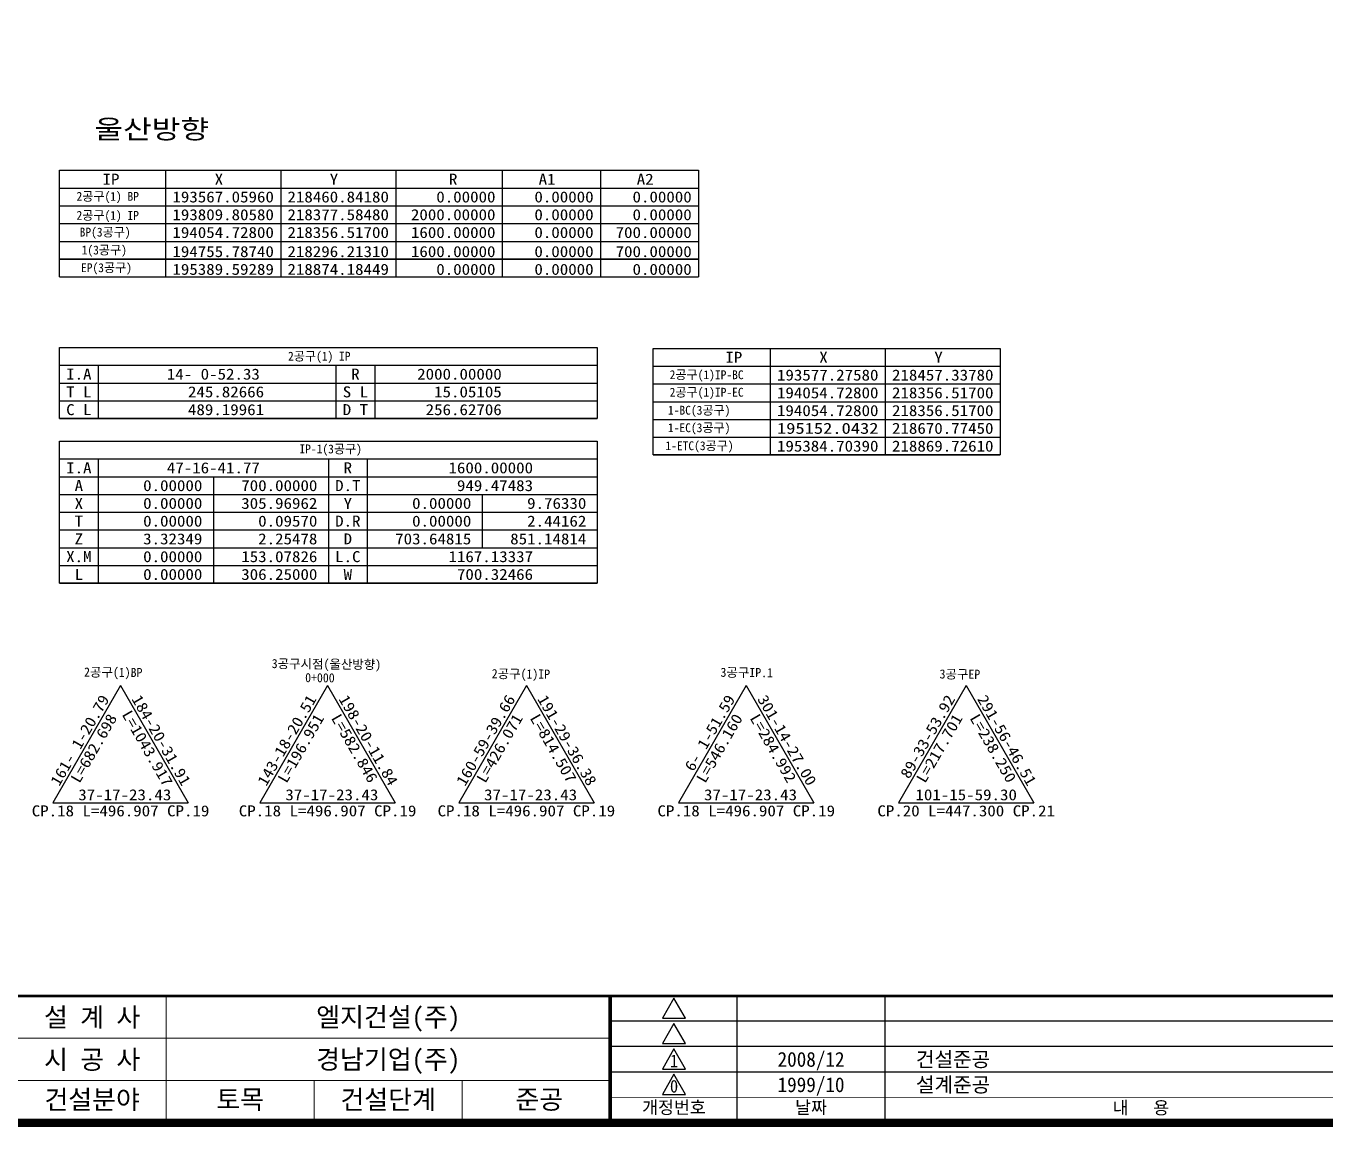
# Model space of a CAD drawing. Header units: feet. Extents: x 224529 to 228734, y 195072 to 198042.
# Drawn here: x 225314 to 226851, y 195167 to 196469 of the extents above; entities that cross this region are included whole.
import ezdxf
from ezdxf.enums import TextEntityAlignment as Align

# ---------------------------------------------------------------- set-up
doc = ezdxf.new("R2010")
doc.units = ezdxf.units.FT
doc.header["$LTSCALE"] = 10
doc.header["$MEASUREMENT"] = 0
for name, color, linetype in [('CA-TABL-LIN1', 4, 'CONTINUOUS'), ('CA-TABL-LIN2', 1, 'CONTINUOUS'), ('CA-TABL-TEX2', 3, 'CONTINUOUS'), ('CX-BORD', 3, 'CONTINUOUS'), ('CX-BORD-LIN1', 4, 'CONTINUOUS'), ('CX-BORD-LIN2', 3, 'CONTINUOUS'), ('CX-BORD-TEX2', 7, 'CONTINUOUS'), ('CX-BORD-TEX3', 6, 'CONTINUOUS'), ('CZ-TEX1', 6, 'CONTINUOUS')]:
    doc.layers.add(name, color=color, linetype=linetype)
doc.styles.add('GHG1', font='DotumChe.ttf')
doc.styles.add('GHS', font='DotumChe.ttf')
doc.styles.add('RP2', font='DotumChe.ttf')
doc.styles.add('TB_TEXT', font='DotumChe.ttf')
doc.styles.add('TB_WBTXT', font='H2GTRE.TTF')
doc.styles.add('TB_WMTXT', font='DotumChe.ttf')

# ---------------------------------------------------------------- blocks, each defined once
blk = doc.blocks.new('CXBLKA1-KHCA')
at = {"layer": 'CX-BORD-LIN1', "const_width": 2}
blk.add_lwpolyline([(796, 0), (0, 0), (0, 554), (796, 554)], close=True, dxfattribs=at)
at = {"layer": 'CX-BORD-LIN1'}
for points, const_width in [([(796, 30), (0, 30)], 0.6), ([(165, 0), (165, 30)], 0.3), ([(270, 0), (270, 30)], 0.8), ([(270, 0), (270, 30)], 0.6), ([(300, 0), (300, 30)], 0.3), ([(335, 0), (335, 30)], 0.3), ([(566, 6), (270, 6)], 0.2)]:
    blk.add_lwpolyline(points, dxfattribs=dict(at, const_width=const_width))
for points in [[(285.08, 29.47), (282.34, 24.71), (287.83, 24.71)], [(285.08, 23.47), (282.34, 18.71), (287.83, 18.71)], [(285.08, 17.47), (282.34, 12.71), (287.83, 12.71)], [(285.08, 11.47), (282.34, 6.71), (287.83, 6.71)]]:
    blk.add_lwpolyline(points, close=True, dxfattribs=at)
at = {"layer": 'CX-BORD-LIN2'}
for points in [[(566, 24), (270, 24)], [(566, 18), (270, 18)], [(566, 12), (270, 12)]]:
    blk.add_lwpolyline(points, dxfattribs=at)
at = {"layer": 'CX-BORD-LIN2', "const_width": 0.3}
for points in [[(270, 20), (130, 20)], [(270, 10), (0, 10)], [(200, 0), (200, 10)], [(235, 0), (235, 10)]]:
    blk.add_lwpolyline(points, dxfattribs=at)
at = {"layer": 'CX-BORD-LIN1', "style": 'TB_TEXT'}
for tag, height, p in [('TR_RNUM4', 3, (285.11, 26.64)), ('TR_RDAT4', 3.5, (317.5, 27)), ('TR_DGN4', 3.5, (459.12, 27)), ('TR_CHK4', 3.5, (499.12, 27)), ('TR_APP4', 3.5, (539.12, 27)), ('TR_RNUM3', 3, (285.11, 20.64)), ('TR_RDAT3', 3.5, (317.5, 21)), ('TR_DGN3', 3.5, (459.12, 21)), ('TR_CHK3', 3.5, (499.12, 21)), ('TR_APP3', 3.5, (539.12, 21)), ('TR_RNUM2', 3, (285.11, 14.64)), ('TR_RDAT2', 3.5, (317.5, 15)), ('TR_DGN2', 3.5, (459.12, 15)), ('TR_CHK2', 3.5, (499.12, 15)), ('TR_APP2', 3.5, (539.12, 15)), ('TR_RNUM1', 3, (285.11, 8.64)), ('TR_RDAT1', 3.5, (317.5, 9)), ('TR_DGN1', 3.5, (459.12, 9)), ('TR_CHK1', 3.5, (499.12, 9)), ('TR_APP1', 3.5, (539.12, 9))]:
    blk.add_attdef(tag, text='', height=height, dxfattribs=at).set_placement(p, align=Align.MIDDLE_CENTER)
for tag, p in [('TR_RCON4', (342.3, 27)), ('TR_RCON3', (342.3, 21)), ('TR_RCON2', (342.3, 15)), ('TR_RCON1', (342.3, 9))]:
    blk.add_attdef(tag, text='', height=3.5, dxfattribs=at).set_placement(p, align=Align.MIDDLE_LEFT)
at = {"layer": 'CX-BORD-LIN2', "style": 'TB_TEXT'}
blk.add_attdef('TD_VERSION', text='', height=3, rotation=90, dxfattribs=at).set_placement((800.5, 48.01), align=Align.MIDDLE_CENTER)
at = {"layer": 'CX-BORD-TEX2', "style": 'TB_WMTXT'}
for tag, height, p in [('TB_CNAME', 5, (15.34, 531.83)), ('TB_CSCOP', 4, (16.63, 523.83))]:
    blk.add_attdef(tag, text='', height=height, dxfattribs=at).set_placement(p, align=Align.BOTTOM_LEFT)
at = {"layer": 'CX-BORD-TEX2', "style": 'TB_WBTXT'}
for tag, height, p in [('TB_MTITIL', 10, (398, 533.33)), ('TB_STITL', 7, (398, 518.33))]:
    blk.add_attdef(tag, text='', height=height, dxfattribs=at).set_placement(p, align=Align.MIDDLE_CENTER)
at = {"layer": 'CX-BORD-TEX3', "style": 'TB_TEXT'}
for s, height, p in [('설 계 사', 4.5, (147.5, 25)), ('시 공 사', 4.5, (147.5, 15)), ('건설분야', 4.5, (147.5, 5.53)), ('건설단계', 4.5, (217.5, 5.53)), ('개정번호', 3, (285.08, 3.66)), ('날짜', 3, (317.5, 3.66)), ('내   용', 3, (395.5, 3.58))]:
    blk.add_text(s, height=height, dxfattribs=at).set_placement(p, align=Align.MIDDLE)
for tag, height, p in [('TD_DCOMP', 4.5, (217.5, 25)), ('TD_CSECT', 4.5, (611, 25)), ('TD_CDIST', 4.5, (656, 25)), ('TD_DNAME_TOP', 4.5, (755, 25)), ('TD_DNAME_MAIN', 4.5, (755, 19.01)), ('TD_CCOMP', 4.5, (217.5, 15)), ('TD_HSCAL', 4.5, (626.7, 15.24)), ('TD_VSCAL', 4.5, (655.78, 15.24)), ('TD_DNAME_BOT', 3, (755, 13.65)), ('TD_CNAME', 5, (65, 5.75)), ('TD_FIELD', 4.5, (182.5, 5.53)), ('TD_CSTEP', 4.5, (253.24, 5.53)), ('TD_DWGCODE', 4.5, (641, 5.39)), ('TD_DWGNO', 4.5, (755, 5.39))]:
    blk.add_attdef(tag, text='', height=height, dxfattribs=at).set_placement(p, align=Align.MIDDLE_CENTER)

msp = doc.modelspace()

# ---------------------------------------------------------------- linework, layer by layer
at = {"layer": 'CA-TABL-LIN1', "linetype": 'Continuous'}
for p, q in [((225353.2, 196171.9), (225353.2, 196297.9)), ((225353.2, 196297.9), (226108.8, 196297.9)), ((226108.8, 196297.9), (226108.8, 196171.9)), ((225353.2, 196171.9), (226108.8, 196171.9)), ((225353.2, 196088.4), (225989.2, 196088.4)), ((225353.2, 196004.4), (225353.2, 196088.4)), ((225989.2, 196088.4), (225989.2, 196004.4)), ((226055.2, 196087.3), (226465.6, 196087.3)), ((226055.2, 195961.3), (226055.2, 196087.3)), ((226465.6, 196087.3), (226465.6, 195961.3)), ((225353.2, 196004.4), (225989.2, 196004.4)), ((225989.2, 196004.4), (225353.2, 196004.4)), ((225353.2, 195809.6), (225353.2, 195977.6)), ((225353.2, 195977.6), (225989.2, 195977.6)), ((225989.2, 195977.6), (225989.2, 195809.6)), ((226465.6, 195961.3), (226055.2, 195961.3)), ((226055.2, 195961.3), (226465.6, 195961.3)), ((225989.2, 195809.6), (225353.2, 195809.6)), ((225353.2, 195809.6), (225989.2, 195809.6))]:
    msp.add_line(p, q, dxfattribs=at)
at = {"layer": 'CA-TABL-LIN2', "linetype": 'Continuous'}
for p, q in [((225478.8, 196297.9), (225478.8, 196171.9)), ((225614.8, 196297.9), (225614.8, 196171.9)), ((225750.8, 196297.9), (225750.8, 196171.9)), ((225876.8, 196297.9), (225876.8, 196171.9)), ((225992.8, 196297.9), (225992.8, 196171.9)), ((225353.2, 196276.9), (226108.8, 196276.9)), ((225353.2, 196255.9), (226108.8, 196255.9)), ((225353.2, 196234.9), (226108.8, 196234.9)), ((225353.2, 196213.9), (226108.8, 196213.9)), ((225353.2, 196192.9), (226108.8, 196192.9)), ((226108.8, 196192.9), (225353.2, 196192.9)), ((226193.6, 196087.3), (226193.6, 195961.3)), ((226329.6, 196087.3), (226329.6, 195961.3)), ((225353.2, 196067.4), (225989.2, 196067.4)), ((225399.2, 196067.4), (225399.2, 196004.4)), ((225680.2, 196067.4), (225680.2, 196004.4)), ((225726.2, 196067.4), (225726.2, 196004.4)), ((226055.2, 196066.3), (226465.6, 196066.3)), ((225353.2, 196046.4), (225989.2, 196046.4)), ((226055.2, 196045.3), (226465.6, 196045.3)), ((225353.2, 196025.4), (225989.2, 196025.4)), ((226055.2, 196024.3), (226465.6, 196024.3)), ((226055.2, 196003.3), (226465.6, 196003.3)), ((226055.2, 195982.3), (226465.6, 195982.3)), ((225353.2, 195956.6), (225989.2, 195956.6)), ((225399.2, 195956.6), (225399.2, 195809.6)), ((225671.2, 195956.6), (225671.2, 195809.6)), ((225717.2, 195956.6), (225717.2, 195809.6)), ((225353.2, 195935.6), (225989.2, 195935.6)), ((225535.2, 195935.6), (225535.2, 195809.6)), ((225353.2, 195914.6), (225989.2, 195914.6)), ((225853.2, 195914.6), (225853.2, 195851.6)), ((225353.2, 195893.6), (225989.2, 195893.6)), ((225353.2, 195872.6), (225989.2, 195872.6)), ((225353.2, 195851.6), (225989.2, 195851.6)), ((225353.2, 195830.6), (225989.2, 195830.6)), ((225425.5, 195688.6), (225345.5, 195550)), ((225425.5, 195688.6), (225505.5, 195550)), ((225670.3, 195688.6), (225590.3, 195550)), ((225670.3, 195688.6), (225750.3, 195550)), ((225905.3, 195688.6), (225825.3, 195550)), ((225905.3, 195688.6), (225985.3, 195550)), ((226165.3, 195688.6), (226085.3, 195550)), ((226165.3, 195688.6), (226245.3, 195550)), ((226425.3, 195688.6), (226345.3, 195550)), ((226425.3, 195688.6), (226505.3, 195550)), ((225345.5, 195550), (225505.5, 195550)), ((225590.3, 195550), (225750.3, 195550)), ((225825.3, 195550), (225985.3, 195550)), ((226085.3, 195550), (226245.3, 195550)), ((226345.3, 195550), (226505.3, 195550))]:
    msp.add_line(p, q, dxfattribs=at)

# ---------------------------------------------------------------- block references
at = {"layer": 'CX-BORD'}
ref = msp.add_blockref('CXBLKA1-KHCA', (224654.4, 195171.7), dxfattribs=dict(at, xscale=5, yscale=4.999999999996866))
ref.add_attrib('TD_DCOMP', '엘지건설(주)', dxfattribs={"layer": 'CX-BORD-TEX3', "height": 22.5, "style": 'TB_TEXT', "oblique": 360}).set_placement((225741.9, 195296.7), align=Align.MIDDLE_CENTER)
ref.add_attrib('TD_CCOMP', '경남기업(주)', dxfattribs={"layer": 'CX-BORD-TEX3', "height": 22.5, "style": 'TB_TEXT', "oblique": 360}).set_placement((225741.9, 195246.7), align=Align.MIDDLE_CENTER)
ref.add_attrib('TD_FIELD', '토목', dxfattribs={"layer": 'CX-BORD-TEX3', "height": 22.5, "style": 'TB_TEXT', "oblique": 360}).set_placement((225566.9, 195199.3), align=Align.MIDDLE_CENTER)
ref.add_attrib('TD_CSTEP', '준공', dxfattribs={"layer": 'CX-BORD-TEX3', "height": 22.5, "style": 'TB_TEXT', "oblique": 360}).set_placement((225920.6, 195199.3), align=Align.MIDDLE_CENTER)
ref.add_attrib('TR_RNUM1', '0', dxfattribs={"layer": 'CX-BORD-LIN1', "height": 15, "style": 'TB_TEXT', "oblique": 360}).set_placement((226079.9, 195214.9), align=Align.MIDDLE_CENTER)
ref.add_attrib('TR_RDAT1', '1999/10', dxfattribs={"layer": 'CX-BORD-LIN1', "height": 17.5, "style": 'TB_TEXT', "oblique": 360}).set_placement((226241.9, 195216.7), align=Align.MIDDLE_CENTER)
ref.add_attrib('TR_RCON1', '설계준공', dxfattribs={"layer": 'CX-BORD-LIN1', "height": 17.5, "style": 'TB_TEXT', "oblique": 360}).set_placement((226365.9, 195216.7), align=Align.MIDDLE_LEFT)
ref.add_attrib('TR_RNUM2', '1', dxfattribs={"layer": 'CX-BORD-LIN1', "height": 15, "style": 'TB_TEXT', "oblique": 360}).set_placement((226079.9, 195244.9), align=Align.MIDDLE_CENTER)
ref.add_attrib('TR_RDAT2', '2008/12', dxfattribs={"layer": 'CX-BORD-LIN1', "height": 17.5, "style": 'TB_TEXT', "oblique": 360}).set_placement((226241.9, 195246.7), align=Align.MIDDLE_CENTER)
ref.add_attrib('TR_RCON2', '건설준공', dxfattribs={"layer": 'CX-BORD-LIN1', "height": 17.5, "style": 'TB_TEXT', "oblique": 360}).set_placement((226365.9, 195246.7), align=Align.MIDDLE_LEFT)

# ---------------------------------------------------------------- texts
at = {"layer": 'CA-TABL-TEX2', "style": 'RP2'}
for s, width, p, p2 in [('IP', 1.128305, (225404.2, 196280.9), (225424.2, 196280.9)), ('Y', 1.128305, (225672.8, 196280.9), (225682.8, 196280.9)), ('R', 1.128305, (225813.8, 196280.9), (225823.8, 196280.9)), ('A1', 1.128305, (225919.8, 196280.9), (225939.8, 196280.9)), ('A2', 1.128305, (226035.8, 196280.9), (226055.8, 196280.9)), ('193567.05960', 1.128305, (225486.8, 196259.9), (225606.8, 196259.9)), ('218460.84180', 1.128305, (225622.8, 196259.9), (225742.8, 196259.9)), ('    0.00000', 1.128305, (225758.8, 196259.9), (225868.8, 196259.9)), ('   0.00000', 1.128305, (225884.8, 196259.9), (225984.8, 196259.9)), ('   0.00000', 1.128305, (226000.8, 196259.9), (226100.8, 196259.9)), ('193809.80580', 1.128305, (225486.8, 196238.9), (225606.8, 196238.9)), ('218377.58480', 1.128305, (225622.8, 196238.9), (225742.8, 196238.9)), (' 2000.00000', 1.128305, (225758.8, 196238.9), (225868.8, 196238.9)), ('   0.00000', 1.128305, (225884.8, 196238.9), (225984.8, 196238.9)), ('   0.00000', 1.128305, (226000.8, 196238.9), (226100.8, 196238.9)), ('194054.72800', 1.128305, (225486.8, 196217.9), (225606.8, 196217.9)), ('218356.51700', 1.128305, (225622.8, 196217.9), (225742.8, 196217.9)), (' 1600.00000', 1.128305, (225758.8, 196217.9), (225868.8, 196217.9)), ('   0.00000', 1.128305, (225884.8, 196217.9), (225984.8, 196217.9)), (' 700.00000', 1.128305, (226000.8, 196217.9), (226100.8, 196217.9)), ('194755.78740', 1.128305, (225486.8, 196195.3), (225606.8, 196195.3)), ('218296.21310', 1.128305, (225622.8, 196195.3), (225742.8, 196195.3)), (' 1600.00000', 1.128305, (225758.8, 196195.3), (225868.8, 196195.3)), ('   0.00000', 1.128305, (225884.8, 196195.3), (225984.8, 196195.3)), (' 700.00000', 1.128305, (226000.8, 196195.3), (226100.8, 196195.3)), ('195389.59289', 1.128305, (225486.8, 196174.3), (225606.8, 196174.3)), ('218874.18449', 1.128305, (225622.8, 196174.3), (225742.8, 196174.3)), ('    0.00000', 1.128305, (225758.8, 196174.3), (225868.8, 196174.3)), ('   0.00000', 1.128305, (225884.8, 196174.3), (225984.8, 196174.3)), ('   0.00000', 1.128305, (226000.8, 196174.3), (226100.8, 196174.3)), ('IP', 1.128305, (226140.6, 196070.3), (226160.6, 196070.3)), ('X', 1.128305, (226251.6, 196070.3), (226261.6, 196070.3)), ('Y', 1.128305, (226387.6, 196070.3), (226397.6, 196070.3)), ('I.A', 1.128305, (225361.2, 196050.4), (225391.2, 196050.4)), ('14- 0-52.33', 1.128305, (225480.2, 196050.4), (225590.2, 196050.4)), ('14- 0-52.33', 1.128305, (225480.2, 196050.4), (225590.2, 196050.4)), ('R', 1.128305, (225698.2, 196050.4), (225708.2, 196050.4)), ('  2000.00000', 1.128305, (225756.2, 196050.4), (225876.2, 196050.4)), ('193577.27580', 1.128305, (226201.6, 196049.3), (226321.6, 196049.3)), ('218457.33780', 1.128305, (226337.6, 196049.3), (226457.6, 196049.3)), ('T L', 1.128305, (225361.2, 196029.4), (225391.2, 196029.4)), ('   245.82666', 1.128305, (225475.2, 196029.4), (225595.2, 196029.4)), ('    15.05105', 1.128305, (225756.2, 196029.4), (225876.2, 196029.4)), ('194054.72800', 1.128305, (226201.6, 196028.3), (226321.6, 196028.3)), ('218356.51700', 1.128305, (226337.6, 196028.3), (226457.6, 196028.3)), ('C L', 1.128305, (225361.2, 196008.4), (225391.2, 196008.4)), ('   489.19961', 1.128305, (225475.2, 196008.4), (225595.2, 196008.4)), ('D T', 1.128305, (225688.2, 196008.4), (225718.2, 196008.4)), ('   256.62706', 1.128305, (225756.2, 196008.4), (225876.2, 196008.4)), ('194054.72800', 1.128305, (226201.6, 196007.3), (226321.6, 196007.3)), ('218356.51700', 1.128305, (226337.6, 196007.3), (226457.6, 196007.3)), ('195152.0432', 1.230878, (226201.6, 195986.3), (226321.6, 195986.3)), ('218670.77450', 1.128305, (226337.6, 195986.3), (226457.6, 195986.3)), ('195384.70390', 1.128305, (226201.6, 195965.3), (226321.6, 195965.3)), ('218869.72610', 1.128305, (226337.6, 195965.3), (226457.6, 195965.3)), ('I.A', 1.128305, (225361.2, 195939.6), (225391.2, 195939.6)), ('47-16-41.77', 1.128305, (225480.2, 195939.6), (225590.2, 195939.6)), ('47-16-41.77', 1.128305, (225480.2, 195939.6), (225590.2, 195939.6)), ('R', 1.128305, (225689.2, 195939.6), (225699.2, 195939.6)), ('  1600.00000', 1.128305, (225793.2, 195939.6), (225913.2, 195939.6)), ('A', 1.128305, (225371.2, 195918.6), (225381.2, 195918.6)), ('     0.00000', 1.128305, (225402.2, 195918.6), (225522.2, 195918.6)), ('   700.00000', 1.128305, (225538.2, 195918.6), (225658.2, 195918.6)), ('D.T', 1.128305, (225679.2, 195918.6), (225709.2, 195918.6)), ('   949.47483', 1.128305, (225793.2, 195918.6), (225913.2, 195918.6)), ('X', 1.128305, (225371.2, 195897.6), (225381.2, 195897.6)), ('     0.00000', 1.128305, (225402.2, 195897.6), (225522.2, 195897.6)), ('   305.96962', 1.128305, (225538.2, 195897.6), (225658.2, 195897.6)), ('Y', 1.128305, (225689.2, 195897.6), (225699.2, 195897.6)), ('     0.00000', 1.128305, (225720.2, 195897.6), (225840.2, 195897.6)), ('     9.76330', 1.128305, (225856.2, 195897.6), (225976.2, 195897.6)), ('T', 1.128305, (225371.2, 195876.6), (225381.2, 195876.6)), ('     0.00000', 1.128305, (225402.2, 195876.6), (225522.2, 195876.6)), ('     0.09570', 1.128305, (225538.2, 195876.6), (225658.2, 195876.6)), ('D.R', 1.128305, (225679.2, 195876.6), (225709.2, 195876.6)), ('     0.00000', 1.128305, (225720.2, 195876.6), (225840.2, 195876.6)), ('     2.44162', 1.128305, (225856.2, 195876.6), (225976.2, 195876.6)), ('Z', 1.128305, (225371.2, 195855.6), (225381.2, 195855.6)), ('     3.32349', 1.128305, (225402.2, 195855.6), (225522.2, 195855.6)), ('     2.25478', 1.128305, (225538.2, 195855.6), (225658.2, 195855.6)), ('D', 1.128305, (225689.2, 195855.6), (225699.2, 195855.6)), ('   703.64815', 1.128305, (225720.2, 195855.6), (225840.2, 195855.6)), ('   851.14814', 1.128305, (225856.2, 195855.6), (225976.2, 195855.6)), ('     0.00000', 1.128305, (225402.2, 195834.6), (225522.2, 195834.6)), ('   153.07826', 1.128305, (225538.2, 195834.6), (225658.2, 195834.6)), ('L.C', 1.128305, (225679.2, 195834.6), (225709.2, 195834.6)), ('  1167.13337', 1.128305, (225793.2, 195834.6), (225913.2, 195834.6)), ('L', 1.128305, (225371.2, 195813.6), (225381.2, 195813.6)), ('     0.00000', 1.128305, (225402.2, 195813.6), (225522.2, 195813.6)), ('   306.25000', 1.128305, (225538.2, 195813.6), (225658.2, 195813.6)), ('W', 1.128305, (225689.2, 195813.6), (225699.2, 195813.6)), ('   700.32466', 1.128305, (225793.2, 195813.6), (225913.2, 195813.6)), (' 37-17-23.43', 1.128305, (225365.5, 195553), (225485.5, 195553)), (' 37-17-23.43', 1.128305, (225610.3, 195553), (225730.3, 195553)), (' 37-17-23.43', 1.128305, (225845.3, 195553), (225965.3, 195553)), (' 37-17-23.43', 1.128305, (226105.3, 195553), (226225.3, 195553)), ('101-15-59.30', 1.128305, (226365.3, 195553), (226485.3, 195553)), ('CP.18', 1.128305, (225320.5, 195534), (225370.5, 195534)), ('L=496.907', 1.128305, (225380.5, 195534), (225470.5, 195534)), ('CP.19', 1.128305, (225480.5, 195534), (225530.5, 195534)), ('CP.18', 1.128305, (225565.3, 195534), (225615.3, 195534)), ('L=496.907', 1.128305, (225625.3, 195534), (225715.3, 195534)), ('CP.19', 1.128305, (225725.3, 195534), (225775.3, 195534)), ('CP.18', 1.128305, (225800.3, 195534), (225850.3, 195534)), ('L=496.907', 1.128305, (225860.3, 195534), (225950.3, 195534)), ('CP.19', 1.128305, (225960.3, 195534), (226010.3, 195534)), ('CP.18', 1.128305, (226060.3, 195534), (226110.3, 195534)), ('L=496.907', 1.128305, (226120.3, 195534), (226210.3, 195534)), ('CP.19', 1.128305, (226220.3, 195534), (226270.3, 195534)), ('CP.20', 1.128305, (226320.3, 195534), (226370.3, 195534)), ('L=447.300', 1.128305, (226380.3, 195534), (226470.3, 195534)), ('CP.21', 1.128305, (226480.3, 195534), (226530.3, 195534))]:
    msp.add_text(s, height=13, dxfattribs=dict(at, width=width)).set_placement(p, p2, align=Align.FIT)
at = {"layer": 'CA-TABL-TEX2', "style": 'RP2', "width": 1.128305}
for s, rotation, p, p2 in [('X', 360, (225536.8, 196280.9), (225546.8, 196280.9)), ('S L', 360, (225688.2, 196029.4), (225718.2, 196029.4)), ('X.M', 360, (225361.2, 195834.6), (225391.2, 195834.6)), ('161- 1-20.79', 60, (225352.9, 195568.8), (225412.9, 195672.8)), ('184-20-31.91', 300, (225438.1, 195672.8), (225498.1, 195568.8)), ('143-18-20.51', 60, (225597.7, 195568.8), (225657.7, 195672.8)), ('198-20-11.84', 300, (225682.9, 195672.8), (225742.9, 195568.8)), ('160-59-39.66', 60, (225832.8, 195568.8), (225892.8, 195672.8)), ('191-29-36.38', 300, (225917.9, 195672.8), (225977.9, 195568.8)), ('  6- 1-51.59', 60, (226092.8, 195568.8), (226152.8, 195672.8)), ('301-14-27.00', 300, (226177.9, 195672.8), (226237.9, 195568.8)), (' 89-33-53.92', 60, (226352.8, 195568.8), (226412.8, 195672.8)), ('291-56-46.51', 300, (226437.9, 195672.8), (226497.9, 195568.8)), ('L=682.698', 60, (225376.9, 195572.3), (225421.9, 195650.3)), ('L=1043.917', 300, (225426.6, 195654.6), (225476.6, 195568)), ('L=196.951', 60, (225621.7, 195572.3), (225666.7, 195650.3)), ('L=582.846', 300, (225674, 195650.3), (225719, 195572.3)), ('L=426.071', 60, (225856.7, 195572.3), (225901.7, 195650.3)), ('L=814.507', 300, (225909, 195650.3), (225954, 195572.3)), ('L=546.160', 60, (226116.7, 195572.3), (226161.7, 195650.3)), ('L=284.992', 300, (226169, 195650.3), (226214, 195572.3)), ('L=217.701', 60, (226376.7, 195572.3), (226421.7, 195650.3)), ('L=238.250', 300, (226429, 195650.3), (226474, 195572.3))]:
    msp.add_text(s, height=13, rotation=rotation, dxfattribs=at).set_placement(p, p2, align=Align.FIT)
at = {"layer": 'CA-TABL-TEX2', "style": 'GHS'}
for s, height, rotation, p in [('2공구(1) BP', 10.5, 359.9213, (225373.4, 196261.9)), ('2공구(1) IP', 10.5, 359.9213, (225373.4, 196239.4)), ('BP(3공구)', 10.5, 359.9213, (225377.1, 196219.6)), ('1(3공구)', 10.5, 359.9213, (225379.5, 196198.4)), ('EP(3공구)', 10.5, 359.9213, (225378.7, 196177.5)), ('2공구(1) IP', 10.5, 359.9213, (225623.5, 196072.9)), ('2공구(1)IP-BC', 10.5, 359.9213, (226074.7, 196051)), ('2공구(1)IP-EC', 10.5, 359.9213, (226074.7, 196030.3)), ('1-BC(3공구)', 10.5, 359.9213, (226072.7, 196009)), ('1-EC(3공구)', 10.5, 359.9213, (226072.7, 195988.3)), ('IP-1(3공구)', 10.5, 359.9213, (225637, 195963.2)), ('1-ETC(3공구)', 10.5, 359.9213, (226069.7, 195967)), ('2공구(1)BP', 10.8, 359.4648, (225382.3, 195699.3)), ('3공구시점(울산방향)', 10.8, 359.4648, (225604.2, 195709.3)), ('0+000', 10.8, 359.4648, (225643.7, 195692.7)), ('2공구(1)IP', 10.8, 359.4648, (225864.3, 195697.4)), ('3공구IP.1', 10.8, 359.4648, (226134.8, 195699)), ('3공구EP', 10.8, 359.4648, (226393.8, 195697))]:
    msp.add_text(s, height=height, rotation=rotation, dxfattribs=at).set_placement(p)
at = {"layer": 'CZ-TEX1', "style": 'GHG1', "width": 1.2}
msp.add_text('울산방향', height=22.5, rotation=0, dxfattribs=at).set_placement((225394.6, 196335.3))

doc.saveas('drawing.dxf')
